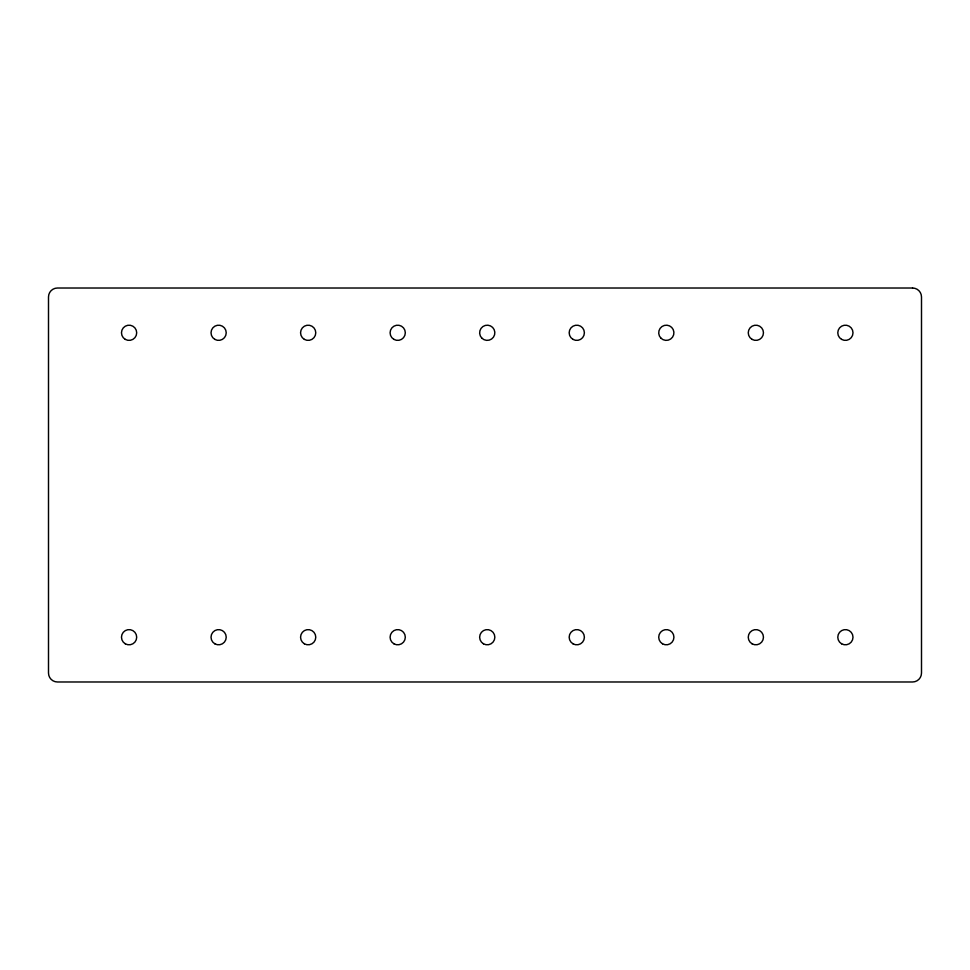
<?xml version="1.0" encoding="UTF-8"?>
<svg xmlns="http://www.w3.org/2000/svg" width="970" height="970" viewBox="0 0 970 970"><rect width="100%" height="100%" fill="white"/><g stroke="black" fill="none" stroke-linecap="round" stroke-linejoin="round"><path stroke-width="1.45" d="M912.552 288.017L57.448 288.017A8.948 8.948 0 0 0 48.5 296.965L48.5 673.034A8.948 8.948 0 0 0 57.448 681.983L912.552 681.983A8.948 8.948 0 0 0 921.5 673.034L921.5 296.965A8.948 8.948 0 0 0 912.552 288.017M125.275 643.801A7.614 7.614 0 0 0 136.697 637.217A7.614 7.614 0 0 0 125.275 630.621A7.614 7.614 0 0 0 125.275 643.801M304.362 643.801A7.614 7.614 0 0 0 315.771 637.217A7.614 7.614 0 0 0 304.362 630.621A7.614 7.614 0 0 0 304.362 643.801M483.436 643.801A7.614 7.614 0 0 0 494.845 637.217A7.614 7.614 0 0 0 483.436 630.621A7.614 7.614 0 0 0 483.436 643.801M662.51 643.801A7.614 7.614 0 0 0 673.932 637.217A7.614 7.614 0 0 0 662.51 630.621A7.614 7.614 0 0 0 662.51 643.801M841.584 643.801A7.614 7.614 0 0 0 853.006 637.217A7.614 7.614 0 0 0 841.584 630.621A7.614 7.614 0 0 0 841.584 643.801M841.584 339.379A7.614 7.614 0 0 0 853.006 332.783A7.614 7.614 0 0 0 841.584 326.199A7.614 7.614 0 0 0 841.584 339.379M660.934 338.166A7.614 7.614 0 0 0 673.665 334.759A7.614 7.614 0 0 0 664.341 325.435A7.614 7.614 0 0 0 660.934 338.166M481.86 338.166A7.614 7.614 0 0 0 494.591 334.759A7.614 7.614 0 0 0 485.267 325.435A7.614 7.614 0 0 0 481.86 338.166M125.275 339.379A7.614 7.614 0 0 0 136.697 332.783A7.614 7.614 0 0 0 125.275 326.199A7.614 7.614 0 0 0 125.275 339.379M304.362 339.379A7.614 7.614 0 0 0 315.771 332.783A7.614 7.614 0 0 0 304.362 326.199A7.614 7.614 0 0 0 304.362 339.379M214.819 339.379A7.614 7.614 0 0 0 226.228 332.783A7.614 7.614 0 0 0 214.819 326.199A7.614 7.614 0 0 0 214.819 339.379M214.819 643.801A7.614 7.614 0 0 0 226.228 637.217A7.614 7.614 0 0 0 214.819 630.621A7.614 7.614 0 0 0 214.819 643.801M752.053 339.379A7.614 7.614 0 0 0 763.463 332.783A7.614 7.614 0 0 0 752.053 326.199A7.614 7.614 0 0 0 752.053 339.379M752.053 643.801A7.614 7.614 0 0 0 763.463 637.217A7.614 7.614 0 0 0 752.053 630.621A7.614 7.614 0 0 0 752.053 643.801M393.893 643.801A7.614 7.614 0 0 0 405.314 637.217A7.614 7.614 0 0 0 393.893 630.621A7.614 7.614 0 0 0 393.893 643.801M393.893 339.379A7.614 7.614 0 0 0 405.314 332.783A7.614 7.614 0 0 0 393.893 326.199A7.614 7.614 0 0 0 393.893 339.379M572.967 339.379A7.614 7.614 0 0 0 584.389 332.783A7.614 7.614 0 0 0 572.967 326.199A7.614 7.614 0 0 0 572.967 339.379M572.967 643.801A7.614 7.614 0 0 0 584.389 637.217A7.614 7.614 0 0 0 572.967 630.621A7.614 7.614 0 0 0 572.967 643.801"/></g></svg>
